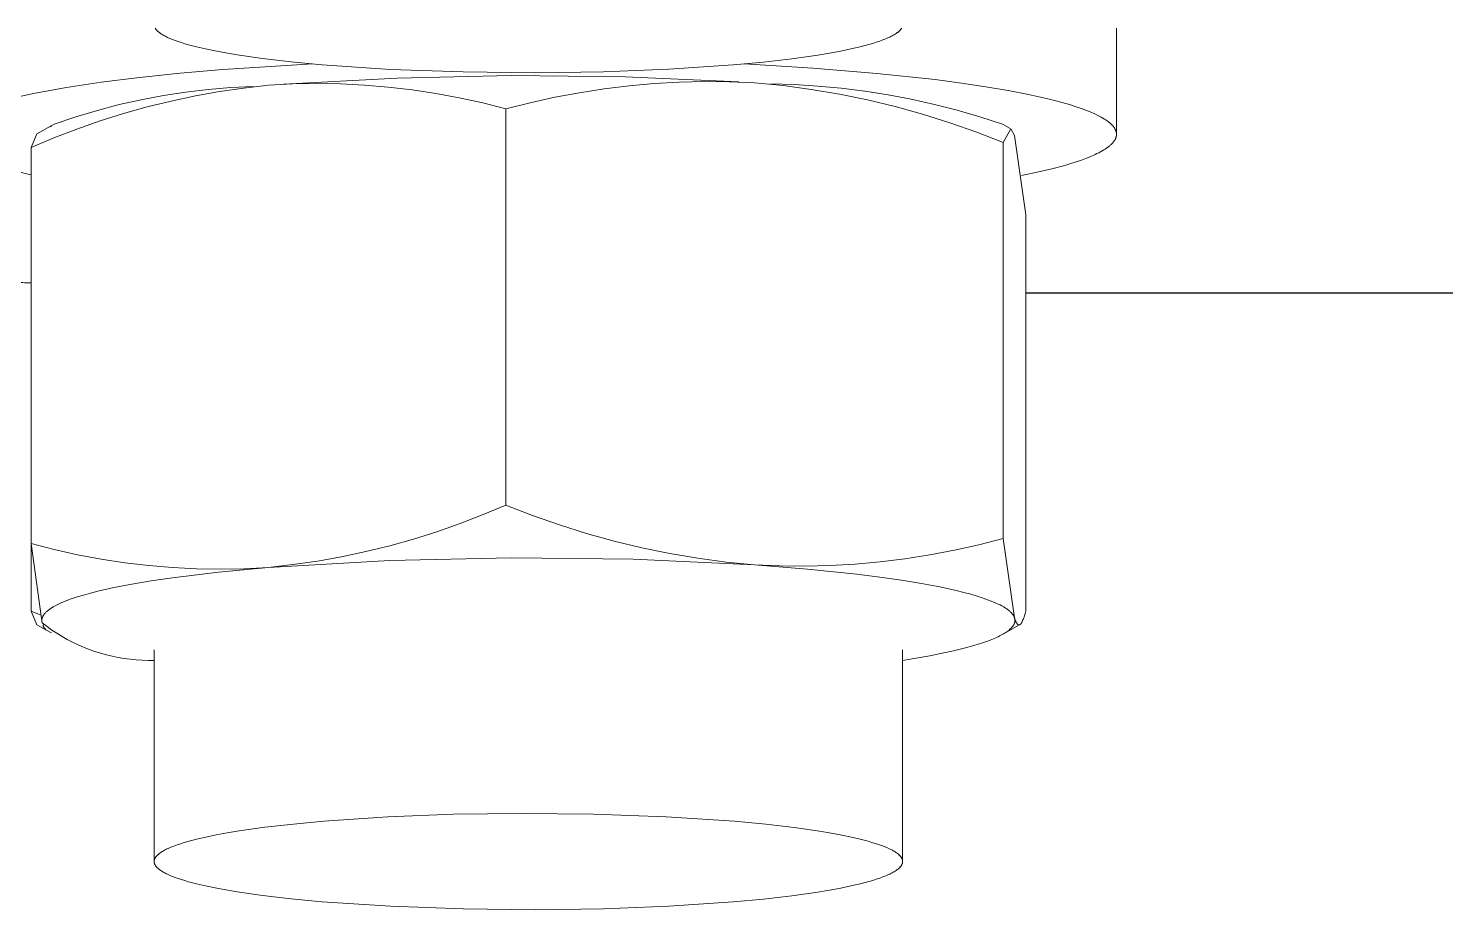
# Model space of a CAD drawing. Header units: inches. Extents: x -10 to 169, y -3 to 129.
# Drawn here: x 58.895 to 59.521, y 111.179 to 111.569 of the extents above; entities that cross this region are included whole.
import ezdxf

# ---------------------------------------------------------------- set-up
doc = ezdxf.new("R2010")
doc.units = ezdxf.units.IN
doc.layers.add('ZANO_R', color=7, linetype='Continuous', lineweight=0)

msp = doc.modelspace()

# ---------------------------------------------------------------- linework, layer by layer
at = {"layer": 'ZANO_R'}
for p, q in [((58.95064, 111.56902), (58.95072, 111.56889)), ((58.95072, 111.56889), (58.9508, 111.56877)), ((58.9508, 111.56877), (58.95089, 111.56865)), ((58.95089, 111.56865), (58.95098, 111.56853)), ((58.95098, 111.56853), (58.95108, 111.56841)), ((58.95108, 111.56841), (58.95118, 111.56828)), ((58.95118, 111.56828), (58.95129, 111.56816)), ((58.95129, 111.56816), (58.9514, 111.56804)), ((58.9514, 111.56804), (58.95152, 111.56792)), ((58.95152, 111.56792), (58.95164, 111.5678)), ((58.95164, 111.5678), (58.95177, 111.56768)), ((58.95177, 111.56768), (58.9519, 111.56756)), ((58.9519, 111.56756), (58.95204, 111.56744)), ((58.95204, 111.56744), (58.95219, 111.56733)), ((58.95219, 111.56733), (58.95249, 111.56709)), ((58.95249, 111.56709), (58.95281, 111.56686)), ((58.95281, 111.56686), (58.95315, 111.56662)), ((58.95315, 111.56662), (58.9535, 111.56639)), ((58.9535, 111.56639), (58.95388, 111.56616)), ((58.95388, 111.56616), (58.95428, 111.56593)), ((58.95428, 111.56593), (58.9547, 111.5657)), ((58.9547, 111.5657), (58.95514, 111.56547)), ((58.95514, 111.56547), (58.95561, 111.56523)), ((58.95561, 111.56523), (58.95609, 111.565)), ((58.95609, 111.565), (58.95714, 111.56453)), ((58.95714, 111.56453), (58.95827, 111.56407)), ((58.95827, 111.56407), (58.9595, 111.5636)), ((59.27074, 111.56332), (59.27214, 111.56384)), ((59.27214, 111.56384), (59.27343, 111.56435)), ((59.27343, 111.56435), (59.27462, 111.56487)), ((59.27462, 111.56487), (59.27518, 111.56513)), ((59.27518, 111.56513), (59.27571, 111.56539)), ((59.27571, 111.56539), (59.27621, 111.56565)), ((59.27621, 111.56565), (59.27669, 111.56591)), ((59.27669, 111.56591), (59.27713, 111.56617)), ((59.27713, 111.56617), (59.27756, 111.56643)), ((59.27756, 111.56643), (59.27795, 111.56669)), ((59.27795, 111.56669), (59.27833, 111.56695)), ((59.27833, 111.56695), (59.2785, 111.56708)), ((59.2785, 111.56708), (59.27867, 111.56721)), ((59.27867, 111.56721), (59.27883, 111.56734)), ((59.27883, 111.56734), (59.27899, 111.56747)), ((59.27899, 111.56747), (59.27914, 111.5676)), ((59.27914, 111.5676), (59.27928, 111.56773)), ((59.27928, 111.56773), (59.27942, 111.56786)), ((59.27942, 111.56786), (59.27955, 111.56799)), ((59.27955, 111.56799), (59.27967, 111.56812)), ((59.27967, 111.56812), (59.27979, 111.56825)), ((59.27979, 111.56825), (59.2799, 111.56838)), ((59.2799, 111.56838), (59.28001, 111.56851)), ((59.28001, 111.56851), (59.28011, 111.56864)), ((59.28011, 111.56864), (59.2802, 111.56877)), ((59.2802, 111.56877), (59.28029, 111.56889)), ((59.28029, 111.56889), (59.28037, 111.56902)), ((59.37534, 111.56899), (59.37534, 111.52277)), ((58.9595, 111.5636), (58.96082, 111.56313)), ((58.96082, 111.56313), (58.96224, 111.56267)), ((58.96224, 111.56267), (58.96375, 111.5622)), ((58.96375, 111.5622), (58.96536, 111.56174)), ((58.96536, 111.56174), (58.96887, 111.56082)), ((58.96887, 111.56082), (58.97278, 111.55991)), ((58.97278, 111.55991), (58.97708, 111.55901)), ((58.97708, 111.55901), (58.98176, 111.55814)), ((58.98176, 111.55814), (58.98682, 111.55729)), ((59.24334, 111.55715), (59.24859, 111.55802)), ((59.24859, 111.55802), (59.25349, 111.55893)), ((59.25349, 111.55893), (59.25802, 111.55986)), ((59.25802, 111.55986), (59.26216, 111.56082)), ((59.26216, 111.56082), (59.2659, 111.56181)), ((59.2659, 111.56181), (59.26762, 111.56231)), ((59.26762, 111.56231), (59.26923, 111.56282)), ((59.26923, 111.56282), (59.27074, 111.56332)), ((58.98057, 111.55074), (59.02008, 111.55327)), ((58.98682, 111.55729), (58.99804, 111.55567)), ((58.99804, 111.55567), (59.01062, 111.5542)), ((59.01062, 111.5542), (59.02439, 111.55289)), ((59.02439, 111.55289), (59.05459, 111.55086)), ((59.17757, 111.55092), (59.20595, 111.55283)), ((59.20595, 111.55283), (59.21935, 111.55409)), ((59.21092, 111.55327), (59.2412, 111.55143)), ((59.21935, 111.55409), (59.23189, 111.55553)), ((59.23189, 111.55553), (59.24334, 111.55715)), ((59.2412, 111.55143), (59.26952, 111.54909)), ((58.91138, 111.54285), (58.92681, 111.54515)), ((58.92681, 111.54515), (58.94365, 111.54724)), ((58.94365, 111.54724), (58.96166, 111.54911)), ((58.96166, 111.54911), (58.98057, 111.55074)), ((59.00732, 111.54435), (59.05756, 111.54703)), ((59.05459, 111.55086), (59.08669, 111.54969)), ((59.05756, 111.54703), (59.10787, 111.5481)), ((59.08669, 111.54969), (59.11861, 111.54937)), ((59.10787, 111.5481), (59.15819, 111.54755)), ((59.11861, 111.54937), (59.14864, 111.5498)), ((59.14864, 111.5498), (59.17757, 111.55092)), ((59.15819, 111.54755), (59.20847, 111.54539)), ((59.18219, 111.5452), (59.17111, 111.54457)), ((59.19328, 111.54547), (59.18219, 111.5452)), ((59.20438, 111.54538), (59.19328, 111.54547)), ((59.21546, 111.54494), (59.20438, 111.54538)), ((59.26952, 111.54909), (59.29518, 111.54631)), ((59.29518, 111.54631), (59.30683, 111.54478)), ((58.89137, 111.53907), (58.89759, 111.54037)), ((58.89759, 111.54037), (58.91138, 111.54285)), ((58.94448, 111.53745), (58.95429, 111.5393)), ((58.95429, 111.5393), (58.96416, 111.54081)), ((58.96835, 111.53911), (58.95769, 111.53685)), ((58.96416, 111.54081), (58.97408, 111.54198)), ((58.97907, 111.54103), (58.96835, 111.53911)), ((58.97408, 111.54198), (58.98403, 111.5428)), ((58.98985, 111.5426), (58.97907, 111.54103)), ((58.98403, 111.5428), (58.994, 111.54327)), ((59.00067, 111.54384), (58.98985, 111.5426)), ((59.01125, 111.54439), (59.00067, 111.54384)), ((59.02185, 111.54459), (59.01125, 111.54439)), ((59.03244, 111.54443), (59.02185, 111.54459)), ((59.04302, 111.54391), (59.03244, 111.54443)), ((59.05358, 111.54303), (59.04302, 111.54391)), ((59.0641, 111.5418), (59.05358, 111.54303)), ((59.07457, 111.54021), (59.0641, 111.5418)), ((59.08499, 111.53827), (59.07457, 111.54021)), ((59.13808, 111.54054), (59.12717, 111.53849)), ((59.14904, 111.54223), (59.13808, 111.54054)), ((59.16006, 111.54358), (59.14904, 111.54223)), ((59.17111, 111.54457), (59.16006, 111.54358)), ((59.22801, 111.54369), (59.21546, 111.54494)), ((59.22248, 111.54444), (59.23292, 111.54413)), ((59.2405, 111.54201), (59.22801, 111.54369)), ((59.23292, 111.54413), (59.24334, 111.54348)), ((59.25293, 111.5399), (59.2405, 111.54201)), ((59.24334, 111.54348), (59.25374, 111.54251)), ((59.26528, 111.53737), (59.25293, 111.5399)), ((59.25374, 111.54251), (59.2641, 111.54121)), ((59.2641, 111.54121), (59.27441, 111.53959)), ((59.27441, 111.53959), (59.28468, 111.53764)), ((59.30683, 111.54478), (59.31761, 111.54317)), ((59.31761, 111.54317), (59.32749, 111.54149)), ((59.32749, 111.54149), (59.33642, 111.53976)), ((59.33642, 111.53976), (59.34439, 111.53798)), ((58.91551, 111.52986), (58.92507, 111.53272)), ((58.92507, 111.53272), (58.93473, 111.53525)), ((58.93473, 111.53525), (58.94448, 111.53745)), ((58.94711, 111.53424), (58.93662, 111.53131)), ((58.95769, 111.53685), (58.94711, 111.53424)), ((59.09533, 111.53598), (59.08499, 111.53827)), ((59.10559, 111.53333), (59.09533, 111.53598)), ((59.11634, 111.53608), (59.10559, 111.53333)), ((59.10559, 111.53333), (59.10559, 111.35824)), ((59.12717, 111.53849), (59.11634, 111.53608)), ((59.27754, 111.53442), (59.26528, 111.53737)), ((59.28968, 111.53105), (59.27754, 111.53442)), ((59.28468, 111.53764), (59.29487, 111.53537)), ((59.29487, 111.53537), (59.30499, 111.53278)), ((59.30499, 111.53278), (59.31502, 111.52988)), ((59.34439, 111.53798), (59.34802, 111.53708)), ((59.34802, 111.53708), (59.3514, 111.53617)), ((59.3514, 111.53617), (59.35455, 111.53526)), ((59.35455, 111.53526), (59.35746, 111.53434)), ((59.35746, 111.53434), (59.36013, 111.53342)), ((59.36013, 111.53342), (59.36257, 111.5325)), ((59.36257, 111.5325), (59.3637, 111.53204)), ((58.89837, 111.52237), (58.90605, 111.52666)), ((58.90605, 111.52666), (58.91551, 111.52986)), ((58.92623, 111.52804), (58.91595, 111.52444)), ((58.93662, 111.53131), (58.92623, 111.52804)), ((59.30171, 111.52726), (59.28968, 111.53105)), ((59.3136, 111.52307), (59.30171, 111.52726)), ((59.31502, 111.52988), (59.32495, 111.52666)), ((59.32495, 111.52666), (59.32843, 111.52472)), ((59.3637, 111.53204), (59.36478, 111.53159)), ((59.36478, 111.53159), (59.3658, 111.53113)), ((59.3658, 111.53113), (59.36676, 111.53067)), ((59.36676, 111.53067), (59.36767, 111.53021)), ((59.36767, 111.53021), (59.36852, 111.52976)), ((59.36852, 111.52976), (59.36932, 111.5293)), ((59.36932, 111.5293), (59.37007, 111.52885)), ((59.37007, 111.52885), (59.37063, 111.52849)), ((59.37063, 111.52849), (59.37115, 111.52812)), ((59.37115, 111.52812), (59.37165, 111.52776)), ((59.37165, 111.52776), (59.37212, 111.52739)), ((59.37212, 111.52739), (59.37235, 111.52721)), ((59.37235, 111.52721), (59.37256, 111.52702)), ((59.37256, 111.52702), (59.37277, 111.52684)), ((59.37277, 111.52684), (59.37297, 111.52665)), ((59.37297, 111.52665), (59.37317, 111.52646)), ((59.37317, 111.52646), (59.37335, 111.52628)), ((59.37335, 111.52628), (59.37353, 111.52609)), ((58.89576, 111.51626), (58.89837, 111.52237)), ((58.90579, 111.52051), (58.89576, 111.51626)), ((58.90419, 111.52551), (58.90478, 111.5259)), ((58.91595, 111.52444), (58.90579, 111.52051)), ((59.32534, 111.51847), (59.3136, 111.52307)), ((59.32869, 111.52457), (59.32534, 111.51847)), ((59.33029, 111.52154), (59.32872, 111.52456)), ((59.33525, 111.48652), (59.33029, 111.52154)), ((59.37353, 111.52609), (59.3737, 111.5259)), ((59.3737, 111.5259), (59.37386, 111.52571)), ((59.37386, 111.52571), (59.37401, 111.52552)), ((59.37401, 111.52552), (59.37416, 111.52533)), ((59.37416, 111.52533), (59.3743, 111.52514)), ((59.3743, 111.52514), (59.37442, 111.52495)), ((59.37442, 111.52495), (59.37455, 111.52476)), ((59.37455, 111.52476), (59.37466, 111.52457)), ((59.37466, 111.52457), (59.37476, 111.52438)), ((59.37476, 111.52438), (59.37481, 111.52428)), ((59.37484, 111.52005), (59.37479, 111.51995)), ((59.37481, 111.52428), (59.37486, 111.52418)), ((59.37489, 111.52015), (59.37484, 111.52005)), ((59.37486, 111.52418), (59.3749, 111.52409)), ((59.37493, 111.52025), (59.37489, 111.52015)), ((59.3749, 111.52409), (59.37495, 111.52399)), ((59.37497, 111.52035), (59.37493, 111.52025)), ((59.37495, 111.52399), (59.37499, 111.52389)), ((59.37501, 111.52045), (59.37497, 111.52035)), ((59.37499, 111.52389), (59.37502, 111.5238)), ((59.37505, 111.52055), (59.37501, 111.52045)), ((59.37502, 111.5238), (59.37506, 111.5237)), ((59.37509, 111.52065), (59.37505, 111.52055)), ((59.37506, 111.5237), (59.37509, 111.5236)), ((59.37509, 111.5236), (59.37513, 111.52351)), ((59.37512, 111.52075), (59.37509, 111.52065)), ((59.37515, 111.52085), (59.37512, 111.52075)), ((59.37513, 111.52351), (59.37516, 111.52341)), ((59.37518, 111.52095), (59.37515, 111.52085)), ((59.37516, 111.52341), (59.37518, 111.52331)), ((59.37518, 111.52331), (59.37521, 111.52321)), ((59.37521, 111.52105), (59.37518, 111.52095)), ((59.37521, 111.52321), (59.37523, 111.52312)), ((59.37523, 111.52115), (59.37521, 111.52105)), ((59.37523, 111.52312), (59.37525, 111.52302)), ((59.37525, 111.52125), (59.37523, 111.52115)), ((59.37525, 111.52302), (59.37527, 111.52292)), ((59.37527, 111.52135), (59.37525, 111.52125)), ((59.37527, 111.52292), (59.37529, 111.52282)), ((59.37529, 111.52145), (59.37527, 111.52135)), ((59.37529, 111.52282), (59.3753, 111.52273)), ((59.3753, 111.52155), (59.37529, 111.52145)), ((59.3753, 111.52273), (59.37532, 111.52263)), ((59.37532, 111.52164), (59.3753, 111.52155)), ((59.37532, 111.52263), (59.37533, 111.52253)), ((59.37533, 111.52174), (59.37532, 111.52164)), ((59.37533, 111.52253), (59.37533, 111.52243)), ((59.37533, 111.52243), (59.37534, 111.52233)), ((59.37534, 111.52194), (59.37533, 111.52184)), ((59.37533, 111.52184), (59.37533, 111.52174)), ((59.37534, 111.52233), (59.37534, 111.52224)), ((59.37534, 111.52224), (59.37534, 111.52214)), ((59.37534, 111.52214), (59.37534, 111.52204)), ((59.37534, 111.52204), (59.37534, 111.52194)), ((58.89576, 111.34117), (58.89576, 111.51626)), ((59.32534, 111.34338), (59.32534, 111.51847)), ((59.36752, 111.51399), (59.36671, 111.51359)), ((59.36829, 111.5144), (59.36752, 111.51399)), ((59.36902, 111.5148), (59.36829, 111.5144)), ((59.36971, 111.51521), (59.36902, 111.5148)), ((59.37035, 111.51561), (59.36971, 111.51521)), ((59.37096, 111.51602), (59.37035, 111.51561)), ((59.37152, 111.51642), (59.37096, 111.51602)), ((59.37179, 111.51662), (59.37152, 111.51642)), ((59.37205, 111.51683), (59.37179, 111.51662)), ((59.3723, 111.51703), (59.37205, 111.51683)), ((59.37254, 111.51723), (59.3723, 111.51703)), ((59.37276, 111.51743), (59.37254, 111.51723)), ((59.37298, 111.51764), (59.37276, 111.51743)), ((59.37319, 111.51784), (59.37298, 111.51764)), ((59.37339, 111.51804), (59.37319, 111.51784)), ((59.37358, 111.51824), (59.37339, 111.51804)), ((59.37376, 111.51844), (59.37358, 111.51824)), ((59.37392, 111.51865), (59.37376, 111.51844)), ((59.37408, 111.51885), (59.37392, 111.51865)), ((59.37423, 111.51905), (59.37408, 111.51885)), ((59.37437, 111.51925), (59.37423, 111.51905)), ((59.3745, 111.51945), (59.37437, 111.51925)), ((59.37462, 111.51965), (59.3745, 111.51945)), ((59.37468, 111.51975), (59.37462, 111.51965)), ((59.37474, 111.51985), (59.37468, 111.51975)), ((59.37479, 111.51995), (59.37474, 111.51985)), ((59.35247, 111.50841), (59.34672, 111.50687)), ((59.35511, 111.50919), (59.35247, 111.50841)), ((59.35759, 111.50998), (59.35511, 111.50919)), ((59.3599, 111.51077), (59.35759, 111.50998)), ((59.36205, 111.51157), (59.3599, 111.51077)), ((59.36404, 111.51238), (59.36205, 111.51157)), ((59.36586, 111.51318), (59.36404, 111.51238)), ((59.36671, 111.51359), (59.36586, 111.51318)), ((58.89576, 111.50428), (58.88945, 111.50564)), ((59.34035, 111.50537), (59.33337, 111.5039)), ((59.34672, 111.50687), (59.34035, 111.50537)), ((59.33525, 111.31143), (59.33525, 111.48652)), ((58.89576, 111.45633), (58.81165, 111.46032)), ((58.89576, 111.45643), (58.85005, 111.45854)), ((59.9029, 111.45201), (59.33525, 111.45201)), ((59.89791, 111.45189), (59.33525, 111.45189)), ((59.10559, 111.35824), (59.09556, 111.35399)), ((59.10559, 111.35824), (59.11733, 111.35364)), ((59.09556, 111.35399), (59.0854, 111.35006)), ((59.11733, 111.35364), (59.12922, 111.34945)), ((59.07512, 111.34646), (59.06473, 111.34319)), ((59.0854, 111.35006), (59.07512, 111.34646)), ((59.12922, 111.34945), (59.14124, 111.34566)), ((59.14124, 111.34566), (59.15339, 111.34229)), ((58.90047, 111.307), (58.89576, 111.34117)), ((58.90602, 111.33853), (58.89576, 111.34117)), ((58.89576, 111.3114), (58.89576, 111.34117)), ((58.91636, 111.33623), (58.90602, 111.33853)), ((59.05424, 111.34025), (59.04366, 111.33765)), ((59.06473, 111.34319), (59.05424, 111.34025)), ((59.15339, 111.34229), (59.16565, 111.33934)), ((59.16565, 111.33934), (59.178, 111.33681)), ((59.30375, 111.33823), (59.31459, 111.34063)), ((59.31459, 111.34063), (59.32534, 111.34338)), ((59.32534, 111.34338), (59.33029, 111.30837)), ((58.92677, 111.33429), (58.91636, 111.33623)), ((58.93725, 111.3327), (58.92677, 111.33429)), ((58.94777, 111.33147), (58.93725, 111.3327)), ((59.00067, 111.33066), (59.05432, 111.33373)), ((59.02228, 111.33347), (59.0115, 111.3319)), ((59.033, 111.33539), (59.02228, 111.33347)), ((59.04366, 111.33765), (59.033, 111.33539)), ((59.05432, 111.33373), (59.10805, 111.33493)), ((59.10805, 111.33493), (59.16178, 111.33428)), ((59.16178, 111.33428), (59.21546, 111.33177)), ((59.178, 111.33681), (59.19042, 111.3347)), ((59.19042, 111.3347), (59.20292, 111.33302)), ((59.20292, 111.33302), (59.21546, 111.33177)), ((59.24874, 111.33152), (59.25982, 111.33215)), ((59.25982, 111.33215), (59.27087, 111.33313)), ((59.27087, 111.33313), (59.28188, 111.33448)), ((59.28188, 111.33448), (59.29285, 111.33617)), ((59.29285, 111.33617), (59.30375, 111.33823)), ((58.95833, 111.33059), (58.94777, 111.33147)), ((58.94889, 111.32475), (58.95822, 111.32613)), ((58.95822, 111.32613), (58.97859, 111.3286)), ((58.96891, 111.33008), (58.95833, 111.33059)), ((58.9795, 111.32991), (58.96891, 111.33008)), ((58.97859, 111.3286), (59.00067, 111.33066)), ((58.99009, 111.33011), (58.9795, 111.32991)), ((59.00067, 111.33066), (58.99009, 111.33011)), ((59.0115, 111.3319), (59.00067, 111.33066)), ((59.21546, 111.33177), (59.22655, 111.33133)), ((59.21546, 111.33177), (59.23875, 111.32994)), ((59.22655, 111.33133), (59.23765, 111.33124)), ((59.23765, 111.33124), (59.24874, 111.33152)), ((59.23875, 111.32994), (59.26059, 111.32769)), ((59.26059, 111.32769), (59.27074, 111.32641)), ((59.27074, 111.32641), (59.28028, 111.32504)), ((58.92196, 111.31931), (58.9252, 111.32013)), ((58.9252, 111.32013), (58.93231, 111.32175)), ((58.93231, 111.32175), (58.94023, 111.32329)), ((58.94023, 111.32329), (58.94889, 111.32475)), ((59.28028, 111.32504), (59.28913, 111.32358)), ((59.28913, 111.32358), (59.29722, 111.32205)), ((59.29722, 111.32205), (59.3045, 111.32045)), ((59.3045, 111.32045), (59.30782, 111.31963)), ((59.30782, 111.31963), (59.31091, 111.3188)), ((58.9056, 111.31323), (58.90639, 111.31367)), ((58.90639, 111.31367), (58.90724, 111.31412)), ((58.90724, 111.31412), (58.90815, 111.31456)), ((58.90815, 111.31456), (58.90911, 111.315)), ((58.90911, 111.315), (58.91014, 111.31544)), ((58.91014, 111.31544), (58.91122, 111.31588)), ((58.91122, 111.31588), (58.91236, 111.31632)), ((58.91236, 111.31632), (58.91356, 111.31675)), ((58.91356, 111.31675), (58.91614, 111.31761)), ((58.91614, 111.31761), (58.91893, 111.31847)), ((58.91893, 111.31847), (58.92196, 111.31931)), ((59.31091, 111.3188), (59.31379, 111.31795)), ((59.31379, 111.31795), (59.31644, 111.3171)), ((59.31644, 111.3171), (59.31885, 111.31624)), ((59.31885, 111.31624), (59.31998, 111.3158)), ((59.31998, 111.3158), (59.32104, 111.31537)), ((59.32104, 111.31537), (59.32205, 111.31493)), ((59.32205, 111.31493), (59.32299, 111.31449)), ((59.32299, 111.31449), (59.32389, 111.31406)), ((59.32389, 111.31406), (59.32472, 111.31362)), ((59.32472, 111.31362), (59.32549, 111.31318)), ((58.89837, 111.30529), (58.89576, 111.3114)), ((58.89981, 111.30972), (58.89576, 111.3114)), ((58.90054, 111.30735), (58.90055, 111.30746)), ((58.90054, 111.30724), (58.90054, 111.30735)), ((58.90054, 111.30713), (58.90054, 111.30724)), ((58.90055, 111.30702), (58.90054, 111.30713)), ((58.90055, 111.30757), (58.90057, 111.30768)), ((58.90055, 111.30746), (58.90055, 111.30757)), ((58.90057, 111.30768), (58.90058, 111.30779)), ((58.90058, 111.30779), (58.9006, 111.3079)), ((58.9006, 111.3079), (58.90062, 111.30801)), ((58.90062, 111.30801), (58.90064, 111.30812)), ((58.90064, 111.30812), (58.90067, 111.30823)), ((58.90067, 111.30823), (58.9007, 111.30834)), ((58.9007, 111.30834), (58.90074, 111.30845)), ((58.90074, 111.30845), (58.90078, 111.30856)), ((58.90078, 111.30856), (58.90082, 111.30867)), ((58.90082, 111.30867), (58.90086, 111.30878)), ((58.90086, 111.30878), (58.90091, 111.30889)), ((58.90091, 111.30889), (58.90097, 111.309)), ((58.90097, 111.309), (58.90102, 111.30911)), ((58.90102, 111.30911), (58.90108, 111.30922)), ((58.90108, 111.30922), (58.90114, 111.30933)), ((58.90114, 111.30933), (58.90121, 111.30944)), ((58.90121, 111.30944), (58.90128, 111.30956)), ((58.90128, 111.30956), (58.90135, 111.30967)), ((58.90135, 111.30967), (58.90143, 111.30978)), ((58.90143, 111.30978), (58.90151, 111.30989)), ((58.90151, 111.30989), (58.9016, 111.31)), ((58.9016, 111.31), (58.90168, 111.31011)), ((58.90168, 111.31011), (58.90177, 111.31022)), ((58.90177, 111.31022), (58.90187, 111.31033)), ((58.90187, 111.31033), (58.90197, 111.31044)), ((58.90197, 111.31044), (58.90207, 111.31056)), ((58.90207, 111.31056), (58.90228, 111.31078)), ((58.90228, 111.31078), (58.90251, 111.311)), ((58.90251, 111.311), (58.90276, 111.31122)), ((58.90276, 111.31122), (58.90301, 111.31145)), ((58.90301, 111.31145), (58.90328, 111.31167)), ((58.90328, 111.31167), (58.90357, 111.31189)), ((58.90357, 111.31189), (58.90387, 111.31212)), ((58.90387, 111.31212), (58.90419, 111.31234)), ((58.90419, 111.31234), (58.90452, 111.31256)), ((58.90452, 111.31256), (58.90486, 111.31278)), ((58.90486, 111.31278), (58.90522, 111.31301)), ((58.90522, 111.31301), (58.9056, 111.31323)), ((59.32549, 111.31318), (59.32586, 111.31296)), ((59.32586, 111.31296), (59.32621, 111.31274)), ((59.32621, 111.31274), (59.32655, 111.31252)), ((59.32655, 111.31252), (59.32687, 111.3123)), ((59.32687, 111.3123), (59.32718, 111.31208)), ((59.32718, 111.31208), (59.32747, 111.31186)), ((59.32747, 111.31186), (59.32776, 111.31164)), ((59.32776, 111.31164), (59.32802, 111.31142)), ((59.32802, 111.31142), (59.32827, 111.3112)), ((59.32827, 111.3112), (59.32851, 111.31098)), ((59.32851, 111.31098), (59.32874, 111.31076)), ((59.32874, 111.31076), (59.32895, 111.31054)), ((59.32895, 111.31054), (59.32914, 111.31032)), ((59.32914, 111.31032), (59.32923, 111.31021)), ((59.32923, 111.31021), (59.32932, 111.31011)), ((59.32932, 111.31011), (59.32941, 111.31)), ((59.32941, 111.31), (59.32949, 111.30989)), ((59.32949, 111.30989), (59.32957, 111.30978)), ((59.32957, 111.30978), (59.32965, 111.30967)), ((59.32965, 111.30967), (59.32972, 111.30956)), ((59.32972, 111.30956), (59.32979, 111.30945)), ((59.32979, 111.30945), (59.32985, 111.30934)), ((59.32985, 111.30934), (59.32992, 111.30923)), ((59.32992, 111.30923), (59.32997, 111.30912)), ((59.32997, 111.30912), (59.33003, 111.30902)), ((59.33003, 111.30902), (59.33008, 111.30891)), ((59.33008, 111.30891), (59.33013, 111.3088)), ((59.33013, 111.3088), (59.33017, 111.30869)), ((59.33017, 111.30869), (59.33022, 111.30858)), ((59.33022, 111.30858), (59.33026, 111.30847)), ((59.33026, 111.30847), (59.33029, 111.30837)), ((59.33029, 111.30837), (59.33045, 111.30788)), ((59.33029, 111.30837), (59.33031, 111.30829)), ((59.33031, 111.30829), (59.33033, 111.30821)), ((59.33033, 111.30821), (59.33035, 111.30814)), ((59.33035, 111.30814), (59.33037, 111.30806)), ((59.33037, 111.30806), (59.33039, 111.30799)), ((59.33039, 111.30799), (59.3304, 111.30791)), ((59.3304, 111.30791), (59.33041, 111.30784)), ((59.33041, 111.30784), (59.33043, 111.30776)), ((59.33043, 111.30776), (59.33044, 111.30769)), ((59.33044, 111.30769), (59.33044, 111.30761)), ((59.33044, 111.30761), (59.33045, 111.30753)), ((59.33045, 111.30788), (59.33061, 111.30743)), ((59.33045, 111.30753), (59.33046, 111.30746)), ((59.33046, 111.30708), (59.33045, 111.307)), ((59.33046, 111.30746), (59.33046, 111.30738)), ((59.33046, 111.30738), (59.33046, 111.30731)), ((59.33046, 111.30731), (59.33046, 111.30723)), ((59.33046, 111.30723), (59.33046, 111.30715)), ((59.33046, 111.30715), (59.33046, 111.30708)), ((59.33061, 111.30743), (59.33076, 111.30703)), ((59.33372, 111.30677), (59.33387, 111.30711)), ((59.33387, 111.30711), (59.33403, 111.30748)), ((59.33403, 111.30748), (59.33418, 111.30788)), ((59.33418, 111.30788), (59.33433, 111.3083)), ((59.33433, 111.3083), (59.33449, 111.30876)), ((59.33449, 111.30876), (59.33464, 111.30924)), ((59.33464, 111.30924), (59.33494, 111.31029)), ((59.33494, 111.31029), (59.33525, 111.31143)), ((58.90227, 111.30311), (58.89837, 111.30529)), ((58.90056, 111.30691), (58.90055, 111.30702)), ((58.90057, 111.30681), (58.90056, 111.30691)), ((58.90058, 111.3067), (58.90057, 111.30681)), ((58.9006, 111.30659), (58.90058, 111.3067)), ((58.90063, 111.30648), (58.9006, 111.30659)), ((58.90065, 111.30637), (58.90063, 111.30648)), ((58.90068, 111.30626), (58.90065, 111.30637)), ((58.90071, 111.30615), (58.90068, 111.30626)), ((58.90282, 111.30454), (58.90071, 111.30615)), ((58.90107, 111.30508), (58.90103, 111.30522)), ((58.90111, 111.30494), (58.90107, 111.30508)), ((58.90116, 111.30481), (58.90111, 111.30494)), ((58.90121, 111.30467), (58.90116, 111.30481)), ((58.90127, 111.30454), (58.90121, 111.30467)), ((58.90133, 111.30441), (58.90127, 111.30454)), ((58.9014, 111.30428), (58.90133, 111.30441)), ((58.90147, 111.30415), (58.9014, 111.30428)), ((58.90154, 111.30403), (58.90147, 111.30415)), ((58.90162, 111.30391), (58.90154, 111.30403)), ((58.90171, 111.30379), (58.90162, 111.30391)), ((58.90179, 111.30367), (58.90171, 111.30379)), ((58.90188, 111.30356), (58.90179, 111.30367)), ((58.90198, 111.30345), (58.90188, 111.30356)), ((58.90208, 111.30334), (58.90198, 111.30345)), ((58.90218, 111.30324), (58.90208, 111.30334)), ((58.90228, 111.30314), (58.90218, 111.30324)), ((58.90477, 111.30175), (58.90233, 111.30311)), ((58.90499, 111.303), (58.90282, 111.30454)), ((58.90721, 111.30153), (58.90499, 111.303)), ((58.90948, 111.30014), (58.90721, 111.30153)), ((59.32485, 111.30098), (59.32428, 111.30067)), ((59.3254, 111.30129), (59.32485, 111.30098)), ((59.32591, 111.3016), (59.3254, 111.30129)), ((59.3264, 111.30191), (59.32591, 111.3016)), ((59.33249, 111.30524), (59.32622, 111.30174)), ((59.32686, 111.30222), (59.3264, 111.30191)), ((59.3273, 111.30253), (59.32686, 111.30222)), ((59.3277, 111.30284), (59.3273, 111.30253)), ((59.32789, 111.30299), (59.3277, 111.30284)), ((59.32808, 111.30315), (59.32789, 111.30299)), ((59.32798, 111.30306), (59.328, 111.30305)), ((59.328, 111.30305), (59.32802, 111.30304)), ((59.32802, 111.30304), (59.32804, 111.30303)), ((59.32804, 111.30303), (59.32806, 111.30302)), ((59.32806, 111.30302), (59.32808, 111.30301)), ((59.32825, 111.3033), (59.32808, 111.30315)), ((59.32808, 111.30301), (59.32811, 111.30301)), ((59.32811, 111.30301), (59.32813, 111.303)), ((59.32813, 111.303), (59.32815, 111.303)), ((59.32815, 111.303), (59.32817, 111.30299)), ((59.32817, 111.30299), (59.3282, 111.30299)), ((59.3282, 111.30299), (59.32822, 111.30298)), ((59.32822, 111.30298), (59.32824, 111.30298)), ((59.32824, 111.30298), (59.32827, 111.30298)), ((59.32842, 111.30346), (59.32825, 111.3033)), ((59.32827, 111.30298), (59.32829, 111.30298)), ((59.32829, 111.30298), (59.32831, 111.30298)), ((59.32831, 111.30298), (59.32834, 111.30298)), ((59.32834, 111.30298), (59.32836, 111.30298)), ((59.32836, 111.30298), (59.32838, 111.30298)), ((59.32838, 111.30298), (59.32841, 111.30299)), ((59.32859, 111.30361), (59.32842, 111.30346)), ((59.32874, 111.30377), (59.32859, 111.30361)), ((59.32889, 111.30392), (59.32874, 111.30377)), ((59.32904, 111.30408), (59.32889, 111.30392)), ((59.32917, 111.30423), (59.32904, 111.30408)), ((59.3293, 111.30439), (59.32917, 111.30423)), ((59.32942, 111.30454), (59.3293, 111.30439)), ((59.32954, 111.3047), (59.32942, 111.30454)), ((59.32965, 111.30485), (59.32954, 111.3047)), ((59.32975, 111.30501), (59.32965, 111.30485)), ((59.32984, 111.30516), (59.32975, 111.30501)), ((59.32993, 111.30531), (59.32984, 111.30516)), ((59.33001, 111.30547), (59.32993, 111.30531)), ((59.33005, 111.30555), (59.33001, 111.30547)), ((59.33009, 111.30562), (59.33005, 111.30555)), ((59.33012, 111.3057), (59.33009, 111.30562)), ((59.33015, 111.30578), (59.33012, 111.3057)), ((59.33018, 111.30585), (59.33015, 111.30578)), ((59.33021, 111.30593), (59.33018, 111.30585)), ((59.33024, 111.30601), (59.33021, 111.30593)), ((59.33027, 111.30608), (59.33024, 111.30601)), ((59.33029, 111.30616), (59.33027, 111.30608)), ((59.33031, 111.30624), (59.33029, 111.30616)), ((59.33034, 111.30631), (59.33031, 111.30624)), ((59.33036, 111.30639), (59.33034, 111.30631)), ((59.33037, 111.30647), (59.33036, 111.30639)), ((59.33039, 111.30654), (59.33037, 111.30647)), ((59.3304, 111.30662), (59.33039, 111.30654)), ((59.33042, 111.3067), (59.3304, 111.30662)), ((59.33043, 111.30677), (59.33042, 111.3067)), ((59.33044, 111.30685), (59.33043, 111.30677)), ((59.33045, 111.30693), (59.33044, 111.30685)), ((59.33045, 111.307), (59.33045, 111.30693)), ((59.33076, 111.30703), (59.33084, 111.30684)), ((59.33084, 111.30684), (59.33092, 111.30666)), ((59.33092, 111.30666), (59.331, 111.3065)), ((59.331, 111.3065), (59.33108, 111.30634)), ((59.33108, 111.30634), (59.33116, 111.3062)), ((59.33116, 111.3062), (59.33124, 111.30606)), ((59.33124, 111.30606), (59.33128, 111.306)), ((59.33128, 111.306), (59.33132, 111.30594)), ((59.33132, 111.30594), (59.33135, 111.30588)), ((59.33135, 111.30588), (59.33139, 111.30582)), ((59.33139, 111.30582), (59.33143, 111.30577)), ((59.33143, 111.30577), (59.33147, 111.30572)), ((59.33147, 111.30572), (59.33151, 111.30567)), ((59.33151, 111.30567), (59.33155, 111.30562)), ((59.33155, 111.30562), (59.33159, 111.30558)), ((59.33159, 111.30558), (59.33163, 111.30554)), ((59.33163, 111.30554), (59.33167, 111.3055)), ((59.33167, 111.3055), (59.33171, 111.30546)), ((59.33171, 111.30546), (59.33173, 111.30545)), ((59.33173, 111.30545), (59.33175, 111.30543)), ((59.33175, 111.30543), (59.33177, 111.30541)), ((59.33177, 111.30541), (59.33179, 111.3054)), ((59.33179, 111.3054), (59.33181, 111.30538)), ((59.33181, 111.30538), (59.33182, 111.30537)), ((59.33182, 111.30537), (59.33184, 111.30536)), ((59.33184, 111.30536), (59.33186, 111.30534)), ((59.33186, 111.30534), (59.33188, 111.30533)), ((59.33188, 111.30533), (59.3319, 111.30532)), ((59.3319, 111.30532), (59.33192, 111.30531)), ((59.33192, 111.30531), (59.33194, 111.3053)), ((59.33194, 111.3053), (59.33196, 111.30529)), ((59.33196, 111.30529), (59.33198, 111.30528)), ((59.33198, 111.30528), (59.332, 111.30527)), ((59.332, 111.30527), (59.33202, 111.30526)), ((59.33202, 111.30526), (59.33204, 111.30526)), ((59.33204, 111.30526), (59.33206, 111.30525)), ((59.33206, 111.30525), (59.33208, 111.30524)), ((59.33208, 111.30524), (59.3321, 111.30524)), ((59.3321, 111.30524), (59.33212, 111.30523)), ((59.33212, 111.30523), (59.33214, 111.30523)), ((59.33214, 111.30523), (59.33216, 111.30523)), ((59.33216, 111.30523), (59.33218, 111.30522)), ((59.33218, 111.30522), (59.3322, 111.30522)), ((59.3322, 111.30522), (59.33221, 111.30522)), ((59.33221, 111.30522), (59.33223, 111.30522)), ((59.33223, 111.30522), (59.33225, 111.30522)), ((59.33225, 111.30522), (59.33227, 111.30522)), ((59.33227, 111.30522), (59.33229, 111.30522)), ((59.33229, 111.30522), (59.33231, 111.30522)), ((59.33231, 111.30522), (59.33233, 111.30522)), ((59.33233, 111.30522), (59.33235, 111.30522)), ((59.33235, 111.30522), (59.33237, 111.30522)), ((59.33237, 111.30522), (59.33239, 111.30523)), ((59.33239, 111.30523), (59.33241, 111.30523)), ((59.33241, 111.30523), (59.33243, 111.30524)), ((59.33243, 111.30524), (59.33245, 111.30524)), ((59.33245, 111.30524), (59.33247, 111.30525)), ((59.33247, 111.30525), (59.33249, 111.30525)), ((59.33249, 111.30525), (59.33251, 111.30526)), ((59.33251, 111.30526), (59.33253, 111.30527)), ((59.33253, 111.30527), (59.33254, 111.30527)), ((59.33254, 111.30527), (59.33256, 111.30528)), ((59.33256, 111.30528), (59.33258, 111.30529)), ((59.33258, 111.30529), (59.3326, 111.3053)), ((59.3326, 111.3053), (59.33262, 111.30531)), ((59.33262, 111.30531), (59.33264, 111.30532)), ((59.33264, 111.30532), (59.33266, 111.30533)), ((59.33266, 111.30533), (59.33268, 111.30534)), ((59.33268, 111.30534), (59.3327, 111.30536)), ((59.3327, 111.30536), (59.33272, 111.30537)), ((59.33272, 111.30537), (59.33274, 111.30538)), ((59.33274, 111.30538), (59.33276, 111.3054)), ((59.33276, 111.3054), (59.33278, 111.30541)), ((59.33278, 111.30541), (59.3328, 111.30543)), ((59.3328, 111.30543), (59.33284, 111.30546)), ((59.33284, 111.30546), (59.33287, 111.30549)), ((59.33287, 111.30549), (59.33291, 111.30553)), ((59.33291, 111.30553), (59.33295, 111.30557)), ((59.33295, 111.30557), (59.33299, 111.30561)), ((59.33299, 111.30561), (59.33303, 111.30565)), ((59.33303, 111.30565), (59.33307, 111.3057)), ((59.33307, 111.3057), (59.33311, 111.30574)), ((59.33311, 111.30574), (59.33314, 111.30579)), ((59.33314, 111.30579), (59.33318, 111.30584)), ((59.33318, 111.30584), (59.33322, 111.3059)), ((59.33322, 111.3059), (59.33326, 111.30595)), ((59.33326, 111.30595), (59.33334, 111.30607)), ((59.33334, 111.30607), (59.33341, 111.30619)), ((59.33341, 111.30619), (59.33349, 111.30633)), ((59.33349, 111.30633), (59.33357, 111.30647)), ((59.33357, 111.30647), (59.33364, 111.30662)), ((59.33364, 111.30662), (59.33372, 111.30677)), ((58.91179, 111.29883), (58.90948, 111.30014)), ((58.91415, 111.2976), (58.91179, 111.29883)), ((58.91656, 111.29646), (58.91415, 111.2976)), ((58.91899, 111.2954), (58.91656, 111.29646)), ((58.92147, 111.29442), (58.91899, 111.2954)), ((59.30805, 111.29495), (59.30338, 111.29381)), ((59.31229, 111.29612), (59.30805, 111.29495)), ((59.31425, 111.29671), (59.31229, 111.29612)), ((59.3161, 111.29731), (59.31425, 111.29671)), ((59.31784, 111.29791), (59.3161, 111.29731)), ((59.31947, 111.29852), (59.31784, 111.29791)), ((59.32098, 111.29913), (59.31947, 111.29852)), ((59.32239, 111.29974), (59.32098, 111.29913)), ((59.32305, 111.30005), (59.32239, 111.29974)), ((59.32368, 111.30036), (59.32305, 111.30005)), ((59.32428, 111.30067), (59.32368, 111.30036)), ((58.92398, 111.29353), (58.92147, 111.29442)), ((58.92651, 111.29273), (58.92398, 111.29353)), ((58.92907, 111.29201), (58.92651, 111.29273)), ((58.93166, 111.29139), (58.92907, 111.29201)), ((58.93427, 111.29086), (58.93166, 111.29139)), ((58.93689, 111.29041), (58.93427, 111.29086)), ((58.93953, 111.29006), (58.93689, 111.29041)), ((58.94217, 111.2898), (58.93953, 111.29006)), ((58.94483, 111.28963), (58.94217, 111.2898)), ((58.94749, 111.28955), (58.94483, 111.28963)), ((58.95015, 111.28957), (58.94749, 111.28955)), ((58.95015, 111.20127), (58.95015, 111.29424)), ((59.28086, 111.29421), (59.28086, 111.20124)), ((59.29285, 111.29162), (59.28086, 111.28957)), ((59.29831, 111.29269), (59.29285, 111.29162)), ((59.30338, 111.29381), (59.29831, 111.29269)), ((59.05343, 111.2204), (59.02505, 111.21849)), ((59.08236, 111.22152), (59.05343, 111.2204)), ((59.11239, 111.22195), (59.08236, 111.22152)), ((59.14432, 111.22163), (59.11239, 111.22195)), ((59.17641, 111.22046), (59.14432, 111.22163)), ((59.20662, 111.21843), (59.17641, 111.22046)), ((58.98241, 111.2133), (58.97752, 111.21239)), ((58.98766, 111.21416), (58.98241, 111.2133)), ((58.99911, 111.21578), (58.98766, 111.21416)), ((59.01166, 111.21723), (58.99911, 111.21578)), ((59.02505, 111.21849), (59.01166, 111.21723)), ((59.22038, 111.21712), (59.20662, 111.21843)), ((59.23296, 111.21565), (59.22038, 111.21712)), ((59.24418, 111.21403), (59.23296, 111.21565)), ((59.24924, 111.21318), (59.24418, 111.21403)), ((59.25393, 111.21231), (59.24924, 111.21318)), ((58.95757, 111.20697), (58.95638, 111.20645)), ((58.95886, 111.20748), (58.95757, 111.20697)), ((58.96027, 111.20799), (58.95886, 111.20748)), ((58.96177, 111.2085), (58.96027, 111.20799)), ((58.96339, 111.20901), (58.96177, 111.2085)), ((58.9651, 111.20951), (58.96339, 111.20901)), ((58.96884, 111.21049), (58.9651, 111.20951)), ((58.97299, 111.21146), (58.96884, 111.21049)), ((58.97752, 111.21239), (58.97299, 111.21146)), ((59.25822, 111.21141), (59.25393, 111.21231)), ((59.26213, 111.2105), (59.25822, 111.21141)), ((59.26564, 111.20958), (59.26213, 111.2105)), ((59.26725, 111.20912), (59.26564, 111.20958)), ((59.26876, 111.20865), (59.26725, 111.20912)), ((59.27018, 111.20818), (59.26876, 111.20865)), ((59.2715, 111.20772), (59.27018, 111.20818)), ((59.27273, 111.20725), (59.2715, 111.20772)), ((59.27387, 111.20678), (59.27273, 111.20725)), ((58.95016, 111.20089), (58.95015, 111.20076)), ((58.95015, 111.20076), (58.95015, 111.20063)), ((58.95015, 111.20063), (58.95015, 111.20051)), ((58.95017, 111.20101), (58.95016, 111.20089)), ((58.95019, 111.20114), (58.95017, 111.20101)), ((58.95022, 111.20127), (58.95019, 111.20114)), ((58.95025, 111.2014), (58.95022, 111.20127)), ((58.95028, 111.20152), (58.95025, 111.2014)), ((58.95033, 111.20165), (58.95028, 111.20152)), ((58.95038, 111.20178), (58.95033, 111.20165)), ((58.95043, 111.20191), (58.95038, 111.20178)), ((58.95049, 111.20204), (58.95043, 111.20191)), ((58.95056, 111.20217), (58.95049, 111.20204)), ((58.95064, 111.20229), (58.95056, 111.20217)), ((58.95072, 111.20242), (58.95064, 111.20229)), ((58.9508, 111.20255), (58.95072, 111.20242)), ((58.9509, 111.20268), (58.9508, 111.20255)), ((58.95099, 111.20281), (58.9509, 111.20268)), ((58.9511, 111.20294), (58.95099, 111.20281)), ((58.95121, 111.20307), (58.9511, 111.20294)), ((58.95133, 111.2032), (58.95121, 111.20307)), ((58.95145, 111.20333), (58.95133, 111.2032)), ((58.95158, 111.20346), (58.95145, 111.20333)), ((58.95172, 111.20359), (58.95158, 111.20346)), ((58.95186, 111.20372), (58.95172, 111.20359)), ((58.95201, 111.20385), (58.95186, 111.20372)), ((58.95217, 111.20398), (58.95201, 111.20385)), ((58.95233, 111.20411), (58.95217, 111.20398)), ((58.9525, 111.20424), (58.95233, 111.20411)), ((58.95268, 111.20437), (58.9525, 111.20424)), ((58.95305, 111.20463), (58.95268, 111.20437)), ((58.95344, 111.20489), (58.95305, 111.20463)), ((58.95387, 111.20515), (58.95344, 111.20489)), ((58.95432, 111.20541), (58.95387, 111.20515)), ((58.95479, 111.20567), (58.95432, 111.20541)), ((58.95529, 111.20593), (58.95479, 111.20567)), ((58.95582, 111.20619), (58.95529, 111.20593)), ((58.95638, 111.20645), (58.95582, 111.20619)), ((59.27491, 111.20632), (59.27387, 111.20678)), ((59.2754, 111.20608), (59.27491, 111.20632)), ((59.27586, 111.20585), (59.2754, 111.20608)), ((59.2763, 111.20562), (59.27586, 111.20585)), ((59.27672, 111.20539), (59.2763, 111.20562)), ((59.27712, 111.20516), (59.27672, 111.20539)), ((59.2775, 111.20493), (59.27712, 111.20516)), ((59.27786, 111.20469), (59.2775, 111.20493)), ((59.2782, 111.20446), (59.27786, 111.20469)), ((59.27852, 111.20423), (59.2782, 111.20446)), ((59.27882, 111.20399), (59.27852, 111.20423)), ((59.27896, 111.20387), (59.27882, 111.20399)), ((59.2791, 111.20375), (59.27896, 111.20387)), ((59.27923, 111.20363), (59.2791, 111.20375)), ((59.27936, 111.20351), (59.27923, 111.20363)), ((59.27948, 111.20339), (59.27936, 111.20351)), ((59.2796, 111.20327), (59.27948, 111.20339)), ((59.27971, 111.20315), (59.2796, 111.20327)), ((59.27982, 111.20303), (59.27971, 111.20315)), ((59.27993, 111.20291), (59.27982, 111.20303)), ((59.28002, 111.20279), (59.27993, 111.20291)), ((59.28012, 111.20267), (59.28002, 111.20279)), ((59.2802, 111.20255), (59.28012, 111.20267)), ((59.28029, 111.20242), (59.2802, 111.20255)), ((59.28036, 111.2023), (59.28029, 111.20242)), ((59.28043, 111.20218), (59.28036, 111.2023)), ((59.2805, 111.20205), (59.28043, 111.20218)), ((59.28056, 111.20193), (59.2805, 111.20205)), ((59.28061, 111.20181), (59.28056, 111.20193)), ((59.28066, 111.20168), (59.28061, 111.20181)), ((59.28071, 111.20156), (59.28066, 111.20168)), ((59.28075, 111.20143), (59.28071, 111.20156)), ((59.28078, 111.20131), (59.28075, 111.20143)), ((59.2808, 111.20118), (59.28078, 111.20131)), ((59.28083, 111.20106), (59.2808, 111.20118)), ((59.28084, 111.20093), (59.28083, 111.20106)), ((59.28085, 111.20081), (59.28084, 111.20093)), ((59.28086, 111.20068), (59.28085, 111.20081)), ((59.28085, 111.20055), (59.28086, 111.20068)), ((58.95015, 111.20051), (58.95016, 111.20038)), ((58.95016, 111.20038), (58.95018, 111.20026)), ((58.95018, 111.20026), (58.9502, 111.20013)), ((58.9502, 111.20013), (58.95022, 111.20001)), ((58.95022, 111.20001), (58.95026, 111.19988)), ((58.95026, 111.19988), (58.95029, 111.19976)), ((58.95029, 111.19976), (58.95034, 111.19963)), ((58.95034, 111.19963), (58.95039, 111.19951)), ((58.95039, 111.19951), (58.95044, 111.19938)), ((58.95044, 111.19938), (58.9505, 111.19926)), ((58.9505, 111.19926), (58.95057, 111.19914)), ((58.95057, 111.19914), (58.95064, 111.19901)), ((58.95064, 111.19901), (58.95072, 111.19889)), ((58.95072, 111.19889), (58.9508, 111.19877)), ((58.9508, 111.19877), (58.95089, 111.19864)), ((58.95089, 111.19864), (58.95098, 111.19852)), ((58.95098, 111.19852), (58.95108, 111.1984)), ((58.95108, 111.1984), (58.95118, 111.19828)), ((58.95118, 111.19828), (58.95129, 111.19816)), ((58.95129, 111.19816), (58.9514, 111.19804)), ((58.9514, 111.19804), (58.95152, 111.19792)), ((58.95152, 111.19792), (58.95164, 111.1978)), ((58.95164, 111.1978), (58.95177, 111.19768)), ((58.95177, 111.19768), (58.9519, 111.19756)), ((58.9519, 111.19756), (58.95204, 111.19744)), ((58.95204, 111.19744), (58.95219, 111.19732)), ((58.95219, 111.19732), (58.95249, 111.19709)), ((58.95249, 111.19709), (58.95281, 111.19685)), ((58.95281, 111.19685), (58.95315, 111.19662)), ((58.95315, 111.19662), (58.9535, 111.19639)), ((58.9535, 111.19639), (58.95388, 111.19616)), ((58.95388, 111.19616), (58.95428, 111.19593)), ((58.95428, 111.19593), (58.9547, 111.19569)), ((58.9547, 111.19569), (58.95514, 111.19546)), ((58.95514, 111.19546), (58.95561, 111.19523)), ((58.95561, 111.19523), (58.95609, 111.195)), ((58.95609, 111.195), (58.95714, 111.19453)), ((58.95714, 111.19453), (58.95827, 111.19406)), ((59.27214, 111.19383), (59.27343, 111.19435)), ((59.27343, 111.19435), (59.27462, 111.19487)), ((59.27462, 111.19487), (59.27518, 111.19512)), ((59.27518, 111.19512), (59.27571, 111.19538)), ((59.27571, 111.19538), (59.27621, 111.19564)), ((59.27621, 111.19564), (59.27669, 111.1959)), ((59.27669, 111.1959), (59.27713, 111.19616)), ((59.27713, 111.19616), (59.27756, 111.19642)), ((59.27756, 111.19642), (59.27795, 111.19669)), ((59.27795, 111.19669), (59.27833, 111.19695)), ((59.27833, 111.19695), (59.2785, 111.19708)), ((59.2785, 111.19708), (59.27867, 111.19721)), ((59.27867, 111.19721), (59.27883, 111.19734)), ((59.27883, 111.19734), (59.27899, 111.19747)), ((59.27899, 111.19747), (59.27914, 111.1976)), ((59.27914, 111.1976), (59.27928, 111.19773)), ((59.27928, 111.19773), (59.27942, 111.19786)), ((59.27942, 111.19786), (59.27955, 111.19799)), ((59.27955, 111.19799), (59.27967, 111.19811)), ((59.27967, 111.19811), (59.27979, 111.19824)), ((59.27979, 111.19824), (59.2799, 111.19837)), ((59.2799, 111.19837), (59.28001, 111.1985)), ((59.28001, 111.1985), (59.28011, 111.19863)), ((59.28011, 111.19863), (59.2802, 111.19876)), ((59.2802, 111.19876), (59.28029, 111.19889)), ((59.28029, 111.19889), (59.28037, 111.19902)), ((59.28037, 111.19902), (59.28044, 111.19915)), ((59.28044, 111.19915), (59.28051, 111.19928)), ((59.28051, 111.19928), (59.28057, 111.19941)), ((59.28057, 111.19941), (59.28063, 111.19953)), ((59.28063, 111.19953), (59.28067, 111.19966)), ((59.28067, 111.19966), (59.28072, 111.19979)), ((59.28072, 111.19979), (59.28076, 111.19992)), ((59.28076, 111.19992), (59.28079, 111.20004)), ((59.28079, 111.20004), (59.28081, 111.20017)), ((59.28081, 111.20017), (59.28083, 111.2003)), ((59.28083, 111.2003), (59.28085, 111.20043)), ((59.28085, 111.20043), (59.28085, 111.20055)), ((58.95827, 111.19406), (58.9595, 111.1936)), ((58.9595, 111.1936), (58.96082, 111.19313)), ((58.96082, 111.19313), (58.96224, 111.19266)), ((58.96224, 111.19266), (58.96375, 111.1922)), ((58.96375, 111.1922), (58.96536, 111.19173)), ((58.96536, 111.19173), (58.96887, 111.19081)), ((58.96887, 111.19081), (58.97278, 111.1899)), ((58.97278, 111.1899), (58.97708, 111.18901)), ((58.97708, 111.18901), (58.98176, 111.18813)), ((58.98176, 111.18813), (58.98682, 111.18728)), ((59.24859, 111.18802), (59.25349, 111.18892)), ((59.25349, 111.18892), (59.25802, 111.18986)), ((59.25802, 111.18986), (59.26216, 111.19082)), ((59.26216, 111.19082), (59.2659, 111.19181)), ((59.2659, 111.19181), (59.26762, 111.19231)), ((59.26762, 111.19231), (59.26923, 111.19281)), ((59.26923, 111.19281), (59.27074, 111.19332)), ((59.27074, 111.19332), (59.27214, 111.19383)), ((58.98682, 111.18728), (58.99804, 111.18567)), ((58.99804, 111.18567), (59.01062, 111.18419)), ((59.01062, 111.18419), (59.02439, 111.18288)), ((59.02439, 111.18288), (59.05459, 111.18086)), ((59.17757, 111.18092), (59.20595, 111.18283)), ((59.20595, 111.18283), (59.21935, 111.18408)), ((59.21935, 111.18408), (59.23189, 111.18553)), ((59.23189, 111.18553), (59.24334, 111.18715)), ((59.24334, 111.18715), (59.24859, 111.18802)), ((59.05459, 111.18086), (59.08669, 111.17969)), ((59.08669, 111.17969), (59.11861, 111.17936)), ((59.11861, 111.17936), (59.14864, 111.17979)), ((59.14864, 111.17979), (59.17757, 111.18092))]:
    msp.add_line(p, q, dxfattribs=at)

doc.saveas('drawing.dxf')
